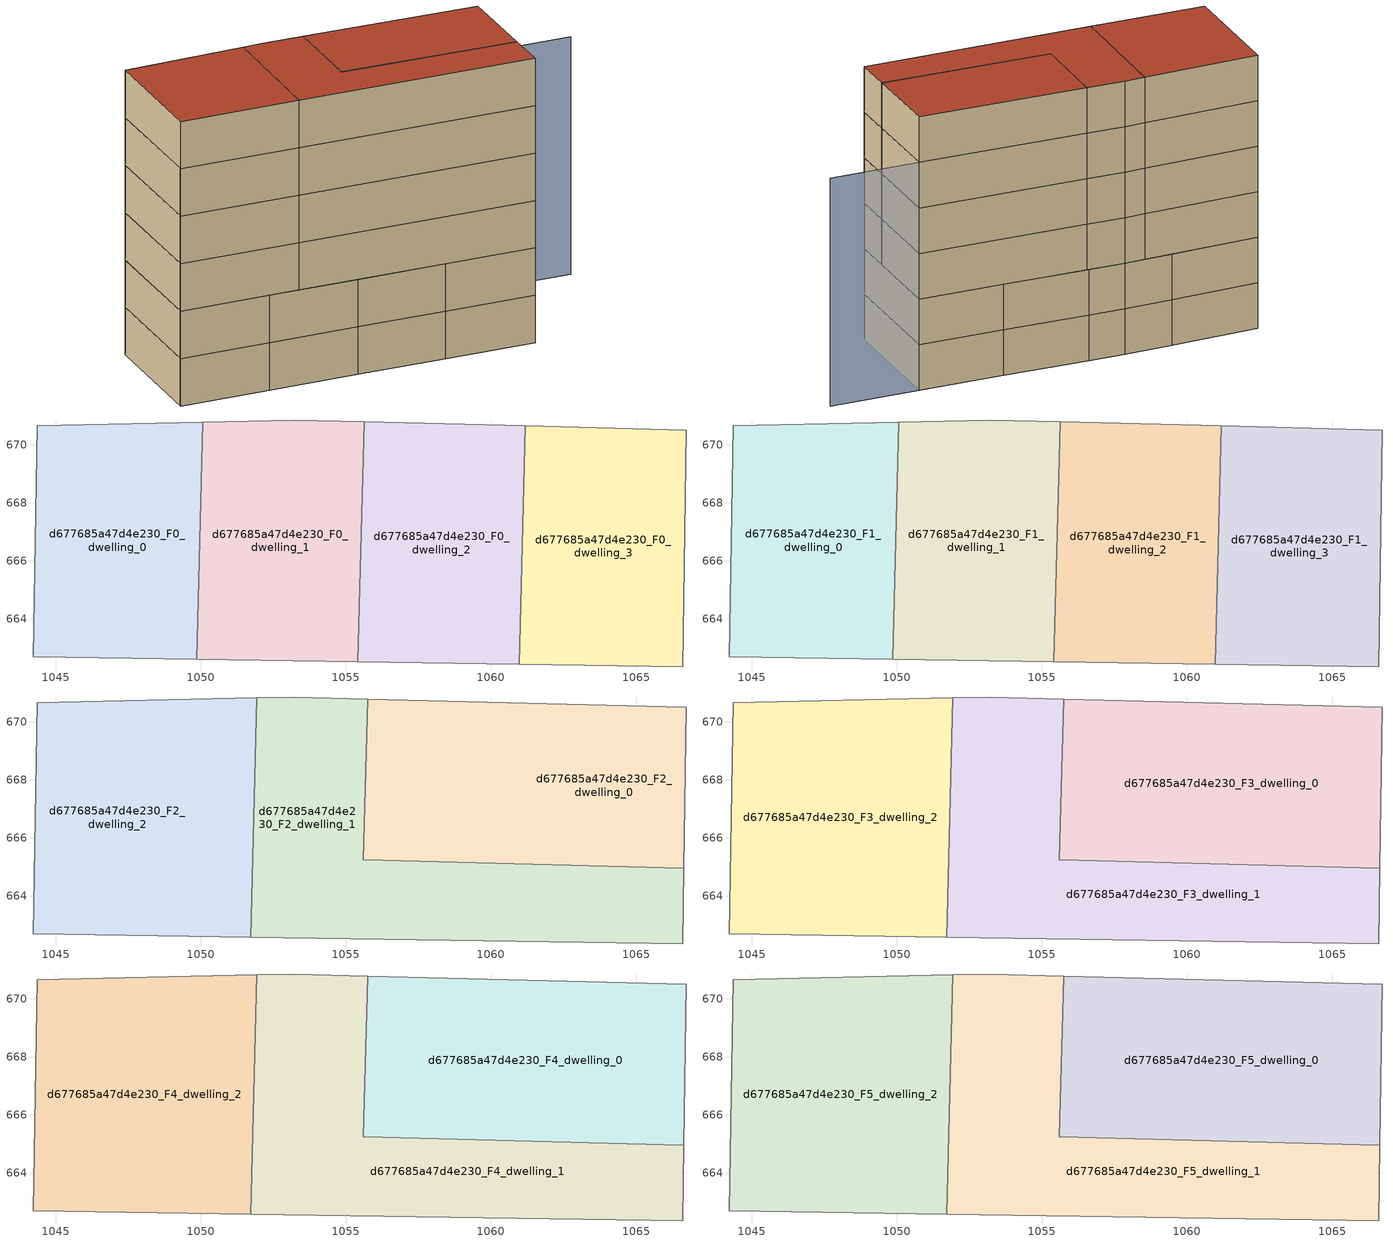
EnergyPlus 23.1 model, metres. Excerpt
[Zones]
d677685a47d4e230_F0_dwelling_0
 floor ground (EU_floor_Construction): 1050.07,670.78 1049.86,662.61 1044.22,662.69 1044.36,670.66 z0
 wall adiabatic (EU_wall_Construction): 1050.07,670.78 1044.36,670.66 1044.22,662.69 1049.86,662.61 z0:3
 wall to d677685a47d4e230_F0_dwelling_1 (EU_wall_Construction): 1049.86,662.61 1050.07,670.78 z0:3
d677685a47d4e230_F0_dwelling_1
 floor ground (EU_floor_Construction): 1055.63,670.79 1055.41,662.52 1049.86,662.61 1050.07,670.78 1053.22,670.85 z0
 wall adiabatic (EU_wall_Construction): 1055.63,670.79 1053.22,670.85 1050.07,670.78 / 1049.86,662.61 1055.41,662.52 z0:3
 wall to d677685a47d4e230_F0_dwelling_2 (EU_wall_Construction): 1055.41,662.52 1055.63,670.79 z0:3
d677685a47d4e230_F0_dwelling_2
 floor ground (EU_floor_Construction): 1061.18,670.65 1060.97,662.43 1055.41,662.52 1055.63,670.79 z0
 wall adiabatic (EU_wall_Construction): 1061.18,670.65 1055.63,670.79 / 1055.41,662.52 1060.97,662.43 z0:3
 wall to d677685a47d4e230_F0_dwelling_3 (EU_wall_Construction): 1060.97,662.43 1061.18,670.65 z0:3
d677685a47d4e230_F0_dwelling_3
 floor ground (EU_floor_Construction): 1066.72,670.51 1066.61,662.34 1060.97,662.43 1061.18,670.65 z0
 wall adiabatic (EU_wall_Construction): 1060.97,662.43 1066.61,662.34 1066.72,670.51 1061.18,670.65 z0:3
d677685a47d4e230_F1_dwelling_0
 floor to d677685a47d4e230_F0_dwelling_0 (EU_floor_Construction): 1050.07,670.78 1049.86,662.61 1044.22,662.69 1044.36,670.66 z3
 wall adiabatic (EU_wall_Construction): 1050.07,670.78 1044.36,670.66 1044.22,662.69 1049.86,662.61 z3:6
 wall to d677685a47d4e230_F1_dwelling_1 (EU_wall_Construction): 1049.86,662.61 1050.07,670.78 z3:6
d677685a47d4e230_F1_dwelling_1
 floor to d677685a47d4e230_F0_dwelling_1 (EU_floor_Construction): 1055.63,670.79 1055.41,662.52 1049.86,662.61 1050.07,670.78 1053.22,670.85 z3
 wall adiabatic (EU_wall_Construction): 1055.63,670.79 1053.22,670.85 1050.07,670.78 / 1049.86,662.61 1055.41,662.52 z3:6
 wall to d677685a47d4e230_F1_dwelling_2 (EU_wall_Construction): 1055.41,662.52 1055.63,670.79 z3:6
d677685a47d4e230_F1_dwelling_2
 floor to d677685a47d4e230_F0_dwelling_2 (EU_floor_Construction): 1061.18,670.65 1060.97,662.43 1055.41,662.52 1055.63,670.79 z3
 wall adiabatic (EU_wall_Construction): 1061.18,670.65 1055.63,670.79 / 1055.41,662.52 1060.97,662.43 z3:6
 wall to d677685a47d4e230_F1_dwelling_3 (EU_wall_Construction): 1060.97,662.43 1061.18,670.65 z3:6
d677685a47d4e230_F1_dwelling_3
 floor to d677685a47d4e230_F0_dwelling_3 (EU_floor_Construction): 1066.72,670.51 1066.61,662.34 1060.97,662.43 1061.18,670.65 z3
 wall adiabatic (EU_wall_Construction): 1060.97,662.43 1066.61,662.34 1066.72,670.51 1061.18,670.65 z3:6
 ceiling adiabatic (EU_roof_Construction): 1066.65,664.96 1066.72,670.51 1061.18,670.65 1061.04,665.1 z6
d677685a47d4e230_F2_dwelling_0
 floor adiabatic (EU_floor_Construction): 1066.72,670.51 1066.65,664.96 1061.04,665.1 1061.18,670.65 z6
 floor to d677685a47d4e230_F1_dwelling_2 (EU_floor_Construction): 1061.18,670.65 1061.04,665.1 1055.6,665.24 1055.75,670.78 z6
 wall to d677685a47d4e230_F2_dwelling_1 (EU_wall_Construction): 1055.75,670.78 1055.6,665.24 1066.65,664.96 z6:9
 wall adiabatic (EU_wall_Construction): 1066.65,664.96 1066.72,670.51 1055.75,670.78 z6:9
d677685a47d4e230_F2_dwelling_1
 floor to d677685a47d4e230_F1_dwelling_1 (EU_floor_Construction): 1055.63,670.79 1055.41,662.52 1051.72,662.58 1051.94,670.82 1053.22,670.85 z6
 floor to d677685a47d4e230_F1_dwelling_2 (EU_floor_Construction): 1055.75,670.78 1055.6,665.24 1061.04,665.1 1060.97,662.43 1055.41,662.52 1055.63,670.79 z6
 floor to d677685a47d4e230_F1_dwelling_3 (EU_floor_Construction): 1066.65,664.96 1066.61,662.34 1060.97,662.43 1061.04,665.1 z6
 wall adiabatic (EU_wall_Construction): 1051.72,662.58 1066.61,662.34 1066.65,664.96 / 1055.75,670.78 1053.22,670.85 1051.94,670.82 z6:9
 wall to d677685a47d4e230_F2_dwelling_2 (EU_wall_Construction): 1051.94,670.82 1051.72,662.58 z6:9
d677685a47d4e230_F2_dwelling_2
 floor to d677685a47d4e230_F1_dwelling_0 (EU_floor_Construction): 1050.07,670.78 1049.86,662.61 1044.22,662.69 1044.36,670.66 z6
 floor to d677685a47d4e230_F1_dwelling_1 (EU_floor_Construction): 1051.94,670.82 1051.72,662.58 1049.86,662.61 1050.07,670.78 z6
 wall adiabatic (EU_wall_Construction): 1051.94,670.82 1044.36,670.66 1044.22,662.69 1051.72,662.58 z6:9
d677685a47d4e230_F3_dwelling_0
 floor to d677685a47d4e230_F2_dwelling_0 (EU_floor_Construction): 1066.72,670.51 1066.65,664.96 1055.6,665.24 1055.75,670.78 z9
 wall to d677685a47d4e230_F3_dwelling_1 (EU_wall_Construction): 1055.75,670.78 1055.6,665.24 1066.65,664.96 z9:12
 wall adiabatic (EU_wall_Construction): 1066.65,664.96 1066.72,670.51 1055.75,670.78 z9:12
d677685a47d4e230_F3_dwelling_1
 floor to d677685a47d4e230_F2_dwelling_1 (EU_floor_Construction): 1066.65,664.96 1066.61,662.34 1051.72,662.58 1051.94,670.82 1053.22,670.85 1055.75,670.78 1055.6,665.24 z9
 wall adiabatic (EU_wall_Construction): 1051.72,662.58 1066.61,662.34 1066.65,664.96 / 1055.75,670.78 1053.22,670.85 1051.94,670.82 z9:12
 wall to d677685a47d4e230_F3_dwelling_2 (EU_wall_Construction): 1051.94,670.82 1051.72,662.58 z9:12
d677685a47d4e230_F3_dwelling_2
 floor to d677685a47d4e230_F2_dwelling_2 (EU_floor_Construction): 1051.94,670.82 1051.72,662.58 1044.22,662.69 1044.36,670.66 z9
 wall adiabatic (EU_wall_Construction): 1051.94,670.82 1044.36,670.66 1044.22,662.69 1051.72,662.58 z9:12
d677685a47d4e230_F4_dwelling_0
 floor to d677685a47d4e230_F3_dwelling_0 (EU_floor_Construction): 1066.72,670.51 1066.65,664.96 1055.6,665.24 1055.75,670.78 z12
 wall to d677685a47d4e230_F4_dwelling_1 (EU_wall_Construction): 1055.75,670.78 1055.6,665.24 1066.65,664.96 z12:15
 wall adiabatic (EU_wall_Construction): 1066.65,664.96 1066.72,670.51 1055.75,670.78 z12:15
d677685a47d4e230_F4_dwelling_1
 floor to d677685a47d4e230_F3_dwelling_1 (EU_floor_Construction): 1066.65,664.96 1066.61,662.34 1051.72,662.58 1051.94,670.82 1053.22,670.85 1055.75,670.78 1055.6,665.24 z12
 wall adiabatic (EU_wall_Construction): 1051.72,662.58 1066.61,662.34 1066.65,664.96 / 1055.75,670.78 1053.22,670.85 1051.94,670.82 z12:15
 wall to d677685a47d4e230_F4_dwelling_2 (EU_wall_Construction): 1051.94,670.82 1051.72,662.58 z12:15
d677685a47d4e230_F4_dwelling_2
 floor to d677685a47d4e230_F3_dwelling_2 (EU_floor_Construction): 1051.94,670.82 1051.72,662.58 1044.22,662.69 1044.36,670.66 z12
 wall adiabatic (EU_wall_Construction): 1051.94,670.82 1044.36,670.66 1044.22,662.69 1051.72,662.58 z12:15
d677685a47d4e230_F5_dwelling_0
 floor to d677685a47d4e230_F4_dwelling_0 (EU_floor_Construction): 1066.72,670.51 1066.65,664.96 1055.6,665.24 1055.75,670.78 z15
 wall to d677685a47d4e230_F5_dwelling_1 (EU_wall_Construction): 1055.75,670.78 1055.6,665.24 1066.65,664.96 z15:18
 wall adiabatic (EU_wall_Construction): 1066.65,664.96 1066.72,670.51 1055.75,670.78 z15:18
 roof outside (EU_roof_Construction): 1066.65,664.96 1066.72,670.51 1055.75,670.78 1055.6,665.24 z18
d677685a47d4e230_F5_dwelling_1
 floor to d677685a47d4e230_F4_dwelling_1 (EU_floor_Construction): 1066.65,664.96 1066.61,662.34 1051.72,662.58 1051.94,670.82 1053.22,670.85 1055.75,670.78 1055.6,665.24 z15
 wall adiabatic (EU_wall_Construction): 1051.72,662.58 1066.61,662.34 1066.65,664.96 / 1055.75,670.78 1053.22,670.85 1051.94,670.82 z15:18
 wall to d677685a47d4e230_F5_dwelling_2 (EU_wall_Construction): 1051.94,670.82 1051.72,662.58 z15:18
 roof outside (EU_roof_Construction): 1066.61,662.34 1066.65,664.96 1055.6,665.24 1055.75,670.78 1053.22,670.85 1051.94,670.82 1051.72,662.58 z18
d677685a47d4e230_F5_dwelling_2
 floor to d677685a47d4e230_F4_dwelling_2 (EU_floor_Construction): 1051.94,670.82 1051.72,662.58 1044.22,662.69 1044.36,670.66 z15
 wall adiabatic (EU_wall_Construction): 1051.94,670.82 1044.36,670.66 1044.22,662.69 1051.72,662.58 z15:18
 roof outside (EU_roof_Construction): 1051.72,662.58 1051.94,670.82 1044.36,670.66 1044.22,662.69 z18
shading: 1054.2,670.71 1072.57,670.41 / 1044.21,662.72 1060.92,662.42 z0:15
[Building]
EU S2 Campaign: North Axis=0; Terrain=City; Solar Distribution=FullExterior
[Site:Location]
Bologna: Latitude=44.5; Longitude=11.25; Time Zone=1; Elevation=37
[SizingPeriod:WeatherFileDays]
AnnualSizingPeriod: Begin Month=1; Begin Day of Month=1; End Month=12; End Day of Month=31; Day of Week for Start Day=Monday; Use Weather File Daylight Saving Period=No; Use Weather File Rain and Snow Indicators=No
[MATERIAL]
EU_InternalMass_Material: Roughness=MediumRough; Thickness=0.1; Conductivity=1; Density=1800; Specific Heat=900; Thermal Absorptance=0.9; Solar Absorptance=0.7; Visible Absorptance=0.7
[MATERIAL:NOMASS] Roughness=MediumRough; Thermal Absorptance=0.9; Solar Absorptance=0.7; Visible Absorptance=0.7
Name | Thermal Resistance
EU_wall_NoMass | 0.905828
EU_roof_NoMass | 0.37593
EU_floor_NoMass | 0.67114
[CONSTRUCTION]
EU_wall_Construction: EU_wall_NoMass
EU_roof_Construction: EU_roof_NoMass
EU_floor_Construction: EU_floor_NoMass
EU_InternalMass_Construction: EU_InternalMass_Material
[ZONE] Type=1; Multiplier=1; Ceiling Height=autocalculate; Floor Area=autocalculate; Part of Total Floor Area=Yes
Name | Volume
d677685a47d4e230_F0_dwelling_0; d677685a47d4e230_F1_dwelling_0 | 137.436
d677685a47d4e230_F2_dwelling_0; d677685a47d4e230_F3_dwelling_0; d677685a47d4e230_F4_dwelling_0; d677685a47d4e230_F5_dwelling_0 | 183.218
d677685a47d4e230_F0_dwelling_1; d677685a47d4e230_F1_dwelling_1 | 137.414
d677685a47d4e230_F2_dwelling_1; d677685a47d4e230_F3_dwelling_1; d677685a47d4e230_F4_dwelling_1; d677685a47d4e230_F5_dwelling_1 | 183.234
d677685a47d4e230_F0_dwelling_2; d677685a47d4e230_F1_dwelling_2 | 137.425
d677685a47d4e230_F2_dwelling_2; d677685a47d4e230_F3_dwelling_2; d677685a47d4e230_F4_dwelling_2; d677685a47d4e230_F5_dwelling_2 | 183.22
d677685a47d4e230_F0_dwelling_3; d677685a47d4e230_F1_dwelling_3 | 137.412
[INTERNALMASS] Construction=EU_InternalMass_Construction
Name | Zone or ZoneList | Surface Area
d677685a47d4e230_F0_dwelling_0_EU_InternalMass | d677685a47d4e230_F0_dwelling_0 | 45.8122
d677685a47d4e230_F0_dwelling_1_EU_InternalMass | d677685a47d4e230_F0_dwelling_1 | 45.8047
d677685a47d4e230_F0_dwelling_2_EU_InternalMass | d677685a47d4e230_F0_dwelling_2 | 45.8084
d677685a47d4e230_F0_dwelling_3_EU_InternalMass | d677685a47d4e230_F0_dwelling_3 | 45.8041
d677685a47d4e230_F1_dwelling_0_EU_InternalMass | d677685a47d4e230_F1_dwelling_0 | 45.8122
d677685a47d4e230_F1_dwelling_1_EU_InternalMass | d677685a47d4e230_F1_dwelling_1 | 45.8047
d677685a47d4e230_F1_dwelling_2_EU_InternalMass | d677685a47d4e230_F1_dwelling_2 | 45.8084
d677685a47d4e230_F1_dwelling_3_EU_InternalMass | d677685a47d4e230_F1_dwelling_3 | 45.8041
d677685a47d4e230_F2_dwelling_0_EU_InternalMass | d677685a47d4e230_F2_dwelling_0 | 61.073
d677685a47d4e230_F2_dwelling_1_EU_InternalMass | d677685a47d4e230_F2_dwelling_1 | 61.0782
d677685a47d4e230_F2_dwelling_2_EU_InternalMass | d677685a47d4e230_F2_dwelling_2 | 61.0738
d677685a47d4e230_F3_dwelling_0_EU_InternalMass | d677685a47d4e230_F3_dwelling_0 | 61.073
d677685a47d4e230_F3_dwelling_1_EU_InternalMass | d677685a47d4e230_F3_dwelling_1 | 61.0782
d677685a47d4e230_F3_dwelling_2_EU_InternalMass | d677685a47d4e230_F3_dwelling_2 | 61.0738
d677685a47d4e230_F4_dwelling_0_EU_InternalMass | d677685a47d4e230_F4_dwelling_0 | 61.073
d677685a47d4e230_F4_dwelling_1_EU_InternalMass | d677685a47d4e230_F4_dwelling_1 | 61.0782
d677685a47d4e230_F4_dwelling_2_EU_InternalMass | d677685a47d4e230_F4_dwelling_2 | 61.0738
d677685a47d4e230_F5_dwelling_0_EU_InternalMass | d677685a47d4e230_F5_dwelling_0 | 61.073
d677685a47d4e230_F5_dwelling_1_EU_InternalMass | d677685a47d4e230_F5_dwelling_1 | 61.0782
d677685a47d4e230_F5_dwelling_2_EU_InternalMass | d677685a47d4e230_F5_dwelling_2 | 61.0738
[OTHEREQUIPMENT] Fuel Type=Electricity; Design Level Calculation Method=Watts/Area; Power per Zone Floor Area=1; Fraction Latent=0; Fraction Radiant=0; Fraction Lost=0; Carbon Dioxide Generation Rate=0; EndUse Subcategory=EU_Step8_InternalGains
Name | Zone or ZoneList or Space or SpaceList | Schedule
EU_Step8_InternalGain_d677685a47d4e230_F0_dwelling_0_f000 | d677685a47d4e230_F0_dwelling_0 | EU_Step8_GainSchedule_d677685a47d4e230_F0_dwelling_0_f000
EU_Step8_InternalGain_d677685a47d4e230_F0_dwelling_1_f000 | d677685a47d4e230_F0_dwelling_1 | EU_Step8_GainSchedule_d677685a47d4e230_F0_dwelling_1_f000
EU_Step8_InternalGain_d677685a47d4e230_F0_dwelling_2_f000 | d677685a47d4e230_F0_dwelling_2 | EU_Step8_GainSchedule_d677685a47d4e230_F0_dwelling_2_f000
EU_Step8_InternalGain_d677685a47d4e230_F0_dwelling_3_f000 | d677685a47d4e230_F0_dwelling_3 | EU_Step8_GainSchedule_d677685a47d4e230_F0_dwelling_3_f000
EU_Step8_InternalGain_d677685a47d4e230_F1_dwelling_0_f000 | d677685a47d4e230_F1_dwelling_0 | EU_Step8_GainSchedule_d677685a47d4e230_F1_dwelling_0_f000
EU_Step8_InternalGain_d677685a47d4e230_F1_dwelling_1_f000 | d677685a47d4e230_F1_dwelling_1 | EU_Step8_GainSchedule_d677685a47d4e230_F1_dwelling_1_f000
EU_Step8_InternalGain_d677685a47d4e230_F1_dwelling_2_f000 | d677685a47d4e230_F1_dwelling_2 | EU_Step8_GainSchedule_d677685a47d4e230_F1_dwelling_2_f000
EU_Step8_InternalGain_d677685a47d4e230_F1_dwelling_3_f000 | d677685a47d4e230_F1_dwelling_3 | EU_Step8_GainSchedule_d677685a47d4e230_F1_dwelling_3_f000
EU_Step8_InternalGain_d677685a47d4e230_F2_dwelling_0_f000 | d677685a47d4e230_F2_dwelling_0 | EU_Step8_GainSchedule_d677685a47d4e230_F2_dwelling_0_f000
EU_Step8_InternalGain_d677685a47d4e230_F2_dwelling_1_f000 | d677685a47d4e230_F2_dwelling_1 | EU_Step8_GainSchedule_d677685a47d4e230_F2_dwelling_1_f000
EU_Step8_InternalGain_d677685a47d4e230_F2_dwelling_2_f000 | d677685a47d4e230_F2_dwelling_2 | EU_Step8_GainSchedule_d677685a47d4e230_F2_dwelling_2_f000
EU_Step8_InternalGain_d677685a47d4e230_F3_dwelling_0_f000 | d677685a47d4e230_F3_dwelling_0 | EU_Step8_GainSchedule_d677685a47d4e230_F3_dwelling_0_f000
EU_Step8_InternalGain_d677685a47d4e230_F3_dwelling_1_f000 | d677685a47d4e230_F3_dwelling_1 | EU_Step8_GainSchedule_d677685a47d4e230_F3_dwelling_1_f000
EU_Step8_InternalGain_d677685a47d4e230_F3_dwelling_2_f000 | d677685a47d4e230_F3_dwelling_2 | EU_Step8_GainSchedule_d677685a47d4e230_F3_dwelling_2_f000
EU_Step8_InternalGain_d677685a47d4e230_F4_dwelling_0_f000 | d677685a47d4e230_F4_dwelling_0 | EU_Step8_GainSchedule_d677685a47d4e230_F4_dwelling_0_f000
EU_Step8_InternalGain_d677685a47d4e230_F4_dwelling_1_f000 | d677685a47d4e230_F4_dwelling_1 | EU_Step8_GainSchedule_d677685a47d4e230_F4_dwelling_1_f000
EU_Step8_InternalGain_d677685a47d4e230_F4_dwelling_2_f000 | d677685a47d4e230_F4_dwelling_2 | EU_Step8_GainSchedule_d677685a47d4e230_F4_dwelling_2_f000
EU_Step8_InternalGain_d677685a47d4e230_F5_dwelling_0_f000 | d677685a47d4e230_F5_dwelling_0 | EU_Step8_GainSchedule_d677685a47d4e230_F5_dwelling_0_f000
EU_Step8_InternalGain_d677685a47d4e230_F5_dwelling_1_f000 | d677685a47d4e230_F5_dwelling_1 | EU_Step8_GainSchedule_d677685a47d4e230_F5_dwelling_1_f000
EU_Step8_InternalGain_d677685a47d4e230_F5_dwelling_2_f000 | d677685a47d4e230_F5_dwelling_2 | EU_Step8_GainSchedule_d677685a47d4e230_F5_dwelling_2_f000
[ZONEVENTILATION:DESIGNFLOWRATE] Schedule=EU_AlwaysOn; Design Flow Rate Calculation Method=AirChanges/Hour; Air Changes per Hour=0.73129; Ventilation Type=Natural; Fan Pressure Rise=0; Fan Total Efficiency=1; Constant Term Coefficient=1; Temperature Term Coefficient=0; Velocity Term Coefficient=0; Velocity Squared Term Coefficient=0; Minimum Indoor Temperature=-100; Maximum Indoor Temperature=100; Delta Temperature=-100; Minimum Outdoor Temperature=-100; Maximum Outdoor Temperature=100; Maximum Wind Speed=40
Name | Zone or ZoneList or Space or SpaceList
EU_ConstantAir_d677685a47d4e230_F0_dwelling_0 | d677685a47d4e230_F0_dwelling_0
EU_ConstantAir_d677685a47d4e230_F0_dwelling_1 | d677685a47d4e230_F0_dwelling_1
EU_ConstantAir_d677685a47d4e230_F0_dwelling_2 | d677685a47d4e230_F0_dwelling_2
EU_ConstantAir_d677685a47d4e230_F0_dwelling_3 | d677685a47d4e230_F0_dwelling_3
EU_ConstantAir_d677685a47d4e230_F1_dwelling_0 | d677685a47d4e230_F1_dwelling_0
EU_ConstantAir_d677685a47d4e230_F1_dwelling_1 | d677685a47d4e230_F1_dwelling_1
EU_ConstantAir_d677685a47d4e230_F1_dwelling_2 | d677685a47d4e230_F1_dwelling_2
EU_ConstantAir_d677685a47d4e230_F1_dwelling_3 | d677685a47d4e230_F1_dwelling_3
EU_ConstantAir_d677685a47d4e230_F2_dwelling_0 | d677685a47d4e230_F2_dwelling_0
EU_ConstantAir_d677685a47d4e230_F2_dwelling_1 | d677685a47d4e230_F2_dwelling_1
EU_ConstantAir_d677685a47d4e230_F2_dwelling_2 | d677685a47d4e230_F2_dwelling_2
EU_ConstantAir_d677685a47d4e230_F3_dwelling_0 | d677685a47d4e230_F3_dwelling_0
EU_ConstantAir_d677685a47d4e230_F3_dwelling_1 | d677685a47d4e230_F3_dwelling_1
EU_ConstantAir_d677685a47d4e230_F3_dwelling_2 | d677685a47d4e230_F3_dwelling_2
EU_ConstantAir_d677685a47d4e230_F4_dwelling_0 | d677685a47d4e230_F4_dwelling_0
EU_ConstantAir_d677685a47d4e230_F4_dwelling_1 | d677685a47d4e230_F4_dwelling_1
EU_ConstantAir_d677685a47d4e230_F4_dwelling_2 | d677685a47d4e230_F4_dwelling_2
EU_ConstantAir_d677685a47d4e230_F5_dwelling_0 | d677685a47d4e230_F5_dwelling_0
EU_ConstantAir_d677685a47d4e230_F5_dwelling_1 | d677685a47d4e230_F5_dwelling_1
EU_ConstantAir_d677685a47d4e230_F5_dwelling_2 | d677685a47d4e230_F5_dwelling_2
[HVACTEMPLATE:THERMOSTAT] Constant Heating Setpoint=20; Constant Cooling Setpoint=50
EU_HeatOnly_d677685a47d4e230_F0_dwelling_0; EU_HeatOnly_d677685a47d4e230_F0_dwelling_1; EU_HeatOnly_d677685a47d4e230_F0_dwelling_2; EU_HeatOnly_d677685a47d4e230_F0_dwelling_3; EU_HeatOnly_d677685a47d4e230_F1_dwelling_0; EU_HeatOnly_d677685a47d4e230_F1_dwelling_1; EU_HeatOnly_d677685a47d4e230_F1_dwelling_2; EU_HeatOnly_d677685a47d4e230_F1_dwelling_3; EU_HeatOnly_d677685a47d4e230_F2_dwelling_0; EU_HeatOnly_d677685a47d4e230_F2_dwelling_1; EU_HeatOnly_d677685a47d4e230_F2_dwelling_2; EU_HeatOnly_d677685a47d4e230_F3_dwelling_0; EU_HeatOnly_d677685a47d4e230_F3_dwelling_1; EU_HeatOnly_d677685a47d4e230_F3_dwelling_2; EU_HeatOnly_d677685a47d4e230_F4_dwelling_0; EU_HeatOnly_d677685a47d4e230_F4_dwelling_1; EU_HeatOnly_d677685a47d4e230_F4_dwelling_2; EU_HeatOnly_d677685a47d4e230_F5_dwelling_0; EU_HeatOnly_d677685a47d4e230_F5_dwelling_1; EU_HeatOnly_d677685a47d4e230_F5_dwelling_2
[HVACTEMPLATE:ZONE:IDEALLOADSAIRSYSTEM] System Availability Schedule=EU_AlwaysOn; Maximum Heating Supply Air Temperature=50; Minimum Cooling Supply Air Temperature=13; Maximum Heating Supply Air Humidity Ratio=0.0156; Minimum Cooling Supply Air Humidity Ratio=0.0077; Heating Limit=NoLimit; Cooling Limit=NoLimit; Heating Availability Schedule=EU_AlwaysOn; Cooling Availability Schedule=EU_CoolingOff; Dehumidification Control Type=ConstantSensibleHeatRatio; Cooling Sensible Heat Ratio=0.7; Dehumidification Setpoint=60; Humidification Control Type=None; Humidification Setpoint=30; Outdoor Air Method=None; Outdoor Air Flow Rate per Person=0.00944; Outdoor Air Flow Rate per Zone Floor Area=0; Outdoor Air Flow Rate per Zone=0; Demand Controlled Ventilation Type=None; Outdoor Air Economizer Type=NoEconomizer; Heat Recovery Type=None; Sensible Heat Recovery Effectiveness=0.7; Latent Heat Recovery Effectiveness=0.65
Name | Template Thermostat
d677685a47d4e230_F0_dwelling_0 | EU_HeatOnly_d677685a47d4e230_F0_dwelling_0
d677685a47d4e230_F0_dwelling_1 | EU_HeatOnly_d677685a47d4e230_F0_dwelling_1
d677685a47d4e230_F0_dwelling_2 | EU_HeatOnly_d677685a47d4e230_F0_dwelling_2
d677685a47d4e230_F0_dwelling_3 | EU_HeatOnly_d677685a47d4e230_F0_dwelling_3
d677685a47d4e230_F1_dwelling_0 | EU_HeatOnly_d677685a47d4e230_F1_dwelling_0
d677685a47d4e230_F1_dwelling_1 | EU_HeatOnly_d677685a47d4e230_F1_dwelling_1
d677685a47d4e230_F1_dwelling_2 | EU_HeatOnly_d677685a47d4e230_F1_dwelling_2
d677685a47d4e230_F1_dwelling_3 | EU_HeatOnly_d677685a47d4e230_F1_dwelling_3
d677685a47d4e230_F2_dwelling_0 | EU_HeatOnly_d677685a47d4e230_F2_dwelling_0
d677685a47d4e230_F2_dwelling_1 | EU_HeatOnly_d677685a47d4e230_F2_dwelling_1
d677685a47d4e230_F2_dwelling_2 | EU_HeatOnly_d677685a47d4e230_F2_dwelling_2
d677685a47d4e230_F3_dwelling_0 | EU_HeatOnly_d677685a47d4e230_F3_dwelling_0
d677685a47d4e230_F3_dwelling_1 | EU_HeatOnly_d677685a47d4e230_F3_dwelling_1
d677685a47d4e230_F3_dwelling_2 | EU_HeatOnly_d677685a47d4e230_F3_dwelling_2
d677685a47d4e230_F4_dwelling_0 | EU_HeatOnly_d677685a47d4e230_F4_dwelling_0
d677685a47d4e230_F4_dwelling_1 | EU_HeatOnly_d677685a47d4e230_F4_dwelling_1
d677685a47d4e230_F4_dwelling_2 | EU_HeatOnly_d677685a47d4e230_F4_dwelling_2
d677685a47d4e230_F5_dwelling_0 | EU_HeatOnly_d677685a47d4e230_F5_dwelling_0
d677685a47d4e230_F5_dwelling_1 | EU_HeatOnly_d677685a47d4e230_F5_dwelling_1
d677685a47d4e230_F5_dwelling_2 | EU_HeatOnly_d677685a47d4e230_F5_dwelling_2
[SIZING:ZONE] Zone Cooling Design Supply Air Temperature Input Method=SupplyAirTemperature; Zone Cooling Design Supply Air Temperature=13; Zone Heating Design Supply Air Temperature Input Method=SupplyAirTemperature; Zone Heating Design Supply Air Temperature=50; Zone Cooling Design Supply Air Humidity Ratio=0.008; Zone Heating Design Supply Air Humidity Ratio=0.008; Cooling Design Air Flow Method=DesignDay; Cooling Design Air Flow Rate=0; Cooling Minimum Air Flow per Zone Floor Area=0.000762; Cooling Minimum Air Flow=0; Cooling Minimum Air Flow Fraction=0.2; Heating Design Air Flow Method=DesignDay; Heating Design Air Flow Rate=0; Heating Maximum Air Flow per Zone Floor Area=0.002032; Heating Maximum Air Flow=0.141576; Heating Maximum Air Flow Fraction=0.3; Account for Dedicated Outdoor Air System=No; Dedicated Outdoor Air System Control Strategy=NeutralSupplyAir; Dedicated Outdoor Air Low Setpoint Temperature for Design=autosize; Dedicated Outdoor Air High Setpoint Temperature for Design=autosize; Zone Load Sizing Method=Sensible Load Only No Latent Load; Zone Latent Cooling Design Supply Air Humidity Ratio Input Method=HumidityRatioDifference; Zone Cooling Design Supply Air Humidity Ratio Difference=0.005; Zone Latent Heating Design Supply Air Humidity Ratio Input Method=HumidityRatioDifference; Zone Humidification Design Supply Air Humidity Ratio Difference=0.005
d677685a47d4e230_F0_dwelling_0; d677685a47d4e230_F0_dwelling_1; d677685a47d4e230_F0_dwelling_2; d677685a47d4e230_F0_dwelling_3; d677685a47d4e230_F1_dwelling_0; d677685a47d4e230_F1_dwelling_1; d677685a47d4e230_F1_dwelling_2; d677685a47d4e230_F1_dwelling_3; d677685a47d4e230_F2_dwelling_0; d677685a47d4e230_F2_dwelling_1; d677685a47d4e230_F2_dwelling_2; d677685a47d4e230_F3_dwelling_0; d677685a47d4e230_F3_dwelling_1; d677685a47d4e230_F3_dwelling_2; d677685a47d4e230_F4_dwelling_0; d677685a47d4e230_F4_dwelling_1; d677685a47d4e230_F4_dwelling_2; d677685a47d4e230_F5_dwelling_0; d677685a47d4e230_F5_dwelling_1; d677685a47d4e230_F5_dwelling_2
[SCHEDULE:CONSTANT]
Name | Hourly Value
EU_AlwaysOn | 1
EU_CoolingOff | 0
[SCHEDULE:FILE] Column Number=1; Rows to Skip at Top=0; Number of Hours of Data=8760; Column Separator=Comma; Interpolate to Timestep=No; Minutes per Item=60; Adjust Schedule for Daylight Savings=Yes
Name | File
EU_Step8_GainSchedule_d677685a47d4e230_F0_dwelling_0_f000 | ../../schedules/d677685a47d4e230/d677685a47d4e230_F0_dwelling_0_f000_gain.csv
EU_Step8_GainSchedule_d677685a47d4e230_F0_dwelling_1_f000 | ../../schedules/d677685a47d4e230/d677685a47d4e230_F0_dwelling_1_f000_gain.csv
EU_Step8_GainSchedule_d677685a47d4e230_F0_dwelling_2_f000 | ../../schedules/d677685a47d4e230/d677685a47d4e230_F0_dwelling_2_f000_gain.csv
EU_Step8_GainSchedule_d677685a47d4e230_F0_dwelling_3_f000 | ../../schedules/d677685a47d4e230/d677685a47d4e230_F0_dwelling_3_f000_gain.csv
EU_Step8_GainSchedule_d677685a47d4e230_F1_dwelling_0_f000 | ../../schedules/d677685a47d4e230/d677685a47d4e230_F1_dwelling_0_f000_gain.csv
EU_Step8_GainSchedule_d677685a47d4e230_F1_dwelling_1_f000 | ../../schedules/d677685a47d4e230/d677685a47d4e230_F1_dwelling_1_f000_gain.csv
EU_Step8_GainSchedule_d677685a47d4e230_F1_dwelling_2_f000 | ../../schedules/d677685a47d4e230/d677685a47d4e230_F1_dwelling_2_f000_gain.csv
EU_Step8_GainSchedule_d677685a47d4e230_F1_dwelling_3_f000 | ../../schedules/d677685a47d4e230/d677685a47d4e230_F1_dwelling_3_f000_gain.csv
EU_Step8_GainSchedule_d677685a47d4e230_F2_dwelling_0_f000 | ../../schedules/d677685a47d4e230/d677685a47d4e230_F2_dwelling_0_f000_gain.csv
EU_Step8_GainSchedule_d677685a47d4e230_F2_dwelling_1_f000 | ../../schedules/d677685a47d4e230/d677685a47d4e230_F2_dwelling_1_f000_gain.csv
EU_Step8_GainSchedule_d677685a47d4e230_F2_dwelling_2_f000 | ../../schedules/d677685a47d4e230/d677685a47d4e230_F2_dwelling_2_f000_gain.csv
EU_Step8_GainSchedule_d677685a47d4e230_F3_dwelling_0_f000 | ../../schedules/d677685a47d4e230/d677685a47d4e230_F3_dwelling_0_f000_gain.csv
EU_Step8_GainSchedule_d677685a47d4e230_F3_dwelling_1_f000 | ../../schedules/d677685a47d4e230/d677685a47d4e230_F3_dwelling_1_f000_gain.csv
EU_Step8_GainSchedule_d677685a47d4e230_F3_dwelling_2_f000 | ../../schedules/d677685a47d4e230/d677685a47d4e230_F3_dwelling_2_f000_gain.csv
EU_Step8_GainSchedule_d677685a47d4e230_F4_dwelling_0_f000 | ../../schedules/d677685a47d4e230/d677685a47d4e230_F4_dwelling_0_f000_gain.csv
EU_Step8_GainSchedule_d677685a47d4e230_F4_dwelling_1_f000 | ../../schedules/d677685a47d4e230/d677685a47d4e230_F4_dwelling_1_f000_gain.csv
EU_Step8_GainSchedule_d677685a47d4e230_F4_dwelling_2_f000 | ../../schedules/d677685a47d4e230/d677685a47d4e230_F4_dwelling_2_f000_gain.csv
EU_Step8_GainSchedule_d677685a47d4e230_F5_dwelling_0_f000 | ../../schedules/d677685a47d4e230/d677685a47d4e230_F5_dwelling_0_f000_gain.csv
EU_Step8_GainSchedule_d677685a47d4e230_F5_dwelling_1_f000 | ../../schedules/d677685a47d4e230/d677685a47d4e230_F5_dwelling_1_f000_gain.csv
EU_Step8_GainSchedule_d677685a47d4e230_F5_dwelling_2_f000 | ../../schedules/d677685a47d4e230/d677685a47d4e230_F5_dwelling_2_f000_gain.csv
